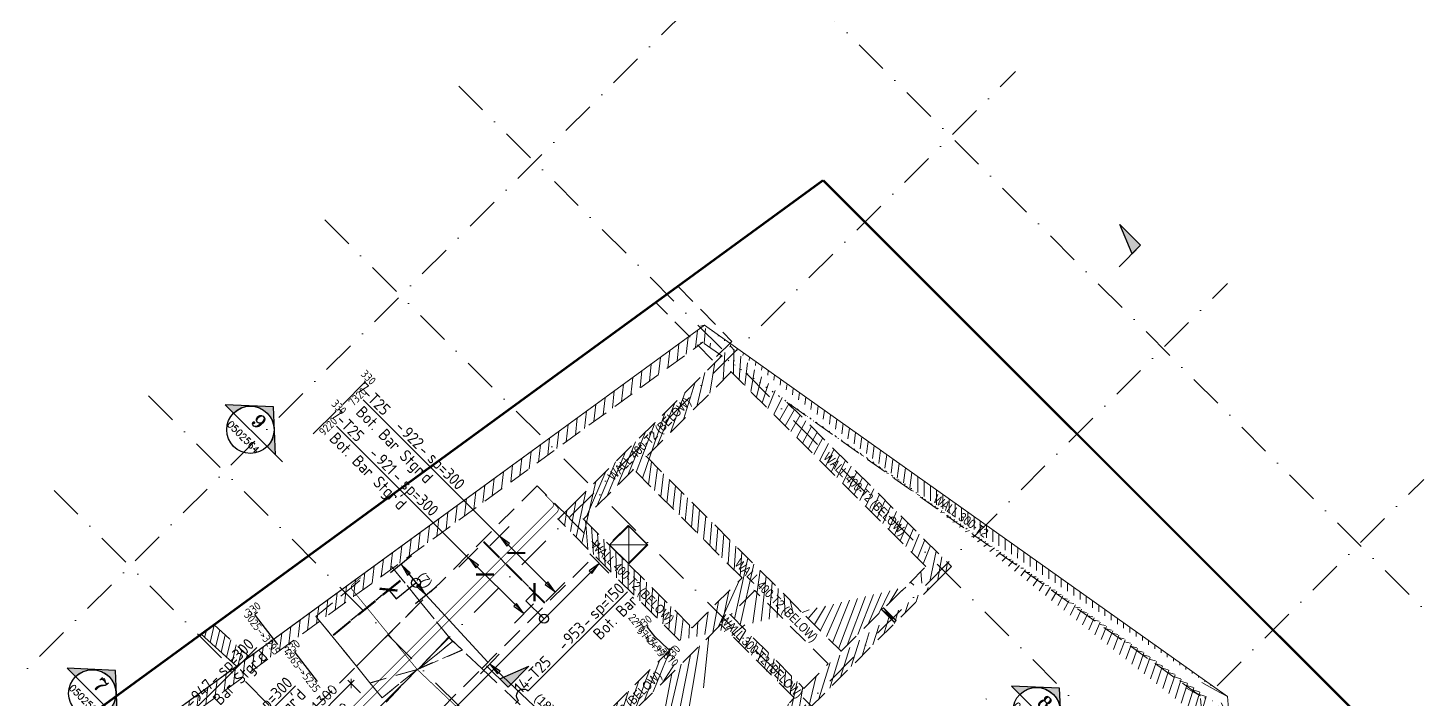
# Model space of a CAD drawing. Extents: x 660761725 to 1323371458, y 2734871439 to 5470067957.
# Drawn here: x 662215005 to 662245985, y 2735074902 to 2735089795 of the extents above; entities that cross this region are included whole.
import ezdxf
from ezdxf.enums import TextEntityAlignment as Align

# ---------------------------------------------------------------- set-up
doc = ezdxf.new("R2010")
doc.units = 0
for name, pattern in [('AXES', [1.95, 1.2, -0.25, 0.25, -0.25]), ('CENTER2', [28.575000000000003, 19.05, -3.175, 3.175, -3.175]), ('Hidden', [714.375, 476.25, -238.125]), ('sbp_axis_short', [10, 5, -2.5, 0, -2.5])]:
    doc.linetypes.add(name, pattern=pattern)
doc.layers.add('A-DETL', color=5, linetype='Continuous', lineweight=9, true_color=0x0000ff)
for name, color, linetype, lineweight in [('A-FLOR-PATT', 7, 'Continuous', 15), ('A-GENM', 7, 'Continuous', 9), ('A-ROOF', 7, 'Continuous', 15), ('A-WALL', 7, 'Continuous', 15), ('A-WALL-IDEN', 7, 'Continuous', 9), ('S-GRID', 7, 'Continuous', 9), ('S-MATCH LNE', 5, 'CENTER2', 40)]:
    doc.layers.add(name, color=color, linetype=linetype, lineweight=lineweight)
for name, color, linetype in [('S-AXIS', 20, 'AXES'), ('S-DIMI', 100, 'Continuous'), ('S-RBAR-T12', 151, 'Continuous'), ('S-RBAR-T25', 51, 'Continuous'), ('S-RDIMO', 8, 'Continuous'), ('S-RSYMB', 7, 'Continuous'), ('S-SCEL-INDT', 222, 'Continuous'), ('S-SIMPLETEXT', 7, 'Continuous'), ('S-TXT', 3, 'Continuous')]:
    doc.layers.add(name, color=color, linetype=linetype)
doc.styles.add('Arial Narrow_1', font='ARIALN.TTF', dxfattribs={"height": 199.9999999999998})
doc.styles.add('ARMACAD', font='isocp.shx')
doc.styles.add('ROMANS', font='romans.shx')
doc.styles.add('ROMANT', font='romant')
doc.dimstyles.new('S-DIMI-100', dxfattribs={"dimscale": 100, "dimtxt": 2, "dimasz": 1.5, "dimexe": 1, "dimexo": 1, "dimgap": 1, "dimtad": 1, "dimdec": 0, "dimzin": 12, "dimdsep": 46, "dimtxsty": 'ROMANS', "dimblk": 'ARCHTICK', "dimcen": 0.09, "dimdle": 1, "dimclrd": 8, "dimclre": 8, "dimclrt": 4, "dimadec": 0, "dimazin": 3, "dimtfac": 1, "dimtdec": 0, "dimtix": 1, "dimtmove": 1, "dimatfit": 3, "dimtolj": 1, "dimtzin": 0, "dimarcsym": 0})
pattern_1 = [(74.99999999999999, (0, 0), (-153.3407249233896, 41.08752341002518), [])]

# ---------------------------------------------------------------- blocks, each defined once
blk = doc.blocks.new('I am… All Range.')
at = {"layer": 'S-GRID', "color": 8, "linetype": 'sbp_axis_short', "lineweight": 13, "ltscale": 150}
for p, q in [((662699205.5044558, 2734567163.969937), (662676662.055647, 2734589707.418746)), ((662613679.1571203, 2734523360.248725), (662679782.7279356, 2734589463.81954)), ((662618010.1861551, 2734519029.21969), (662684113.7569702, 2734585132.790505)), ((662671765.3411871, 2734584810.704287), (662694307.7183684, 2734562268.327105)), ((662668795.4927062, 2734581840.855805), (662691337.8698875, 2734559298.478624)), ((662622712.44625, 2734514326.959595), (662688816.0170653, 2734580430.53041)), ((662664888.7277402, 2734577934.090839), (662687431.1831487, 2734555391.635431)), ((662627061.1529542, 2734509978.252891), (662693164.7237693, 2734576081.823706)), ((662662792.38458, 2734575837.747679), (662685335.3221155, 2734553295.930852))]:
    blk.add_line(p, q, dxfattribs=at)
blk = doc.blocks.new('*U1143')
at = {"layer": 'S-SCEL-INDT'}
h = blk.add_hatch(color=256, dxfattribs=at)
edge = h.paths.add_edge_path()
edge.add_line((7.000001906104444, 2.263283386128023e-05), (10.50000190576247, 3.394924715394154e-05))
edge.add_line((10.50000190576247, 3.394924715394154e-05), (-2.921335544670001e-05, 9.624999999075953))
edge.add_line((-2.921335544670001e-05, 9.624999999075953), (-10.49999809220753, -3.394923260202631e-05))
edge.add_line((-10.49999809220753, -3.394923260202631e-05), (-6.999998092549504, -2.263281203340739e-05))
edge.add_arc((1.90677747013979e-06, 1.091277068709939e-11), 6.999999999363562, 0.00018525217620890544, 180.0001852521762, ccw=False)
at = {"layer": 'S-SCEL-INDT', "color": 2, "linetype": 'Continuous'}
blk.add_line((-6.999999999228748, 4.272327350918204e-05), (6.999999999228748, -4.272327350918204e-05), dxfattribs=at)
at = {"layer": 'S-SCEL-INDT'}
blk.add_line((13.40845287412958, 4.901550710201263e-05), (7.000001906104444, 2.263283386128023e-05), dxfattribs=at)
blk.add_lwpolyline([(7.000001906104444, 2.263283386128023e-05), (10.50000190576247, 3.394924715394154e-05), (-2.921335544670001e-05, 9.624999999075953), (-10.49999809220753, -3.394923260202631e-05), (-6.999998092549504, -2.263281203340739e-05, -0.9999999999999999)], format="xyb", close=True, dxfattribs=at)
for centre, radius in [((0, 0), 6.999999999370188), ((0, -1.906788384076208e-06), 6.99999999936)]:
    blk.add_circle(centre, radius, dxfattribs=at)
at = {"layer": 'S-SCEL-INDT', "linetype": 'Continuous', "style": 'ROMANT', "flags": 8}
for rotation, p in [(359.9998251523294, (-9.533905540592968e-07, 3.499999999687137)), (0.0001748476705820678, (9.533905540592968e-07, 3.499943417606119))]:
    blk.add_attdef('01', text='', height=4, rotation=rotation, dxfattribs=at).set_placement(p, align=Align.MIDDLE_CENTER)
at = {"layer": 'S-SCEL-INDT', "color": 3, "linetype": 'Continuous', "style": 'ROMANS', "flags": 8}
for rotation, p in [(359.9998251523294, (0, -2.974065839854546)), (0.0001748476705820678, (0, -2.97412474701559))]:
    blk.add_attdef('-', text='', height=2, rotation=rotation, dxfattribs=at).set_placement(p, align=Align.MIDDLE_CENTER)
blk = doc.blocks.new('*U1141')
at = {"layer": 'S-SCEL-INDT'}
blk.add_line((-1.598034076772778e-05, -9.017526509425661), (-4.236298395894313e-05, 0), dxfattribs=at)
blk.add_lwpolyline([(-1.598034251388655e-05, -9.017526509426535), (-2.729673832266011e-05, -5.517526509764139), (8.74998401881464, -9.017498218424205), (-1.598034251388655e-05, -9.017526509426535)], dxfattribs=at)
blk.add_solid([(8.749984018815223, -9.017498218424496), (-1.598034076772778e-05, -9.017526509423043), (4.374978361036412, -7.267512364094754), (-2.729674239717861e-05, -5.517526509763265)], dxfattribs=at)
blk = doc.blocks.new('I am… Limitless.')
at = {"layer": 'S-SCEL-INDT'}
for p, xscale, yscale, zscale, rotation in [((662399198.5968269, 2734580797.873741), 75.00000000000097, 75.00000000000097, 75.00000000000097, 135.000370696447), ((662385171.0193509, 2734571946.78898), 75.00000000000088, 75.00000000000088, 75.00000000000088, 45.05050549450826)]:
    blk.add_blockref('*U1141', p, dxfattribs=dict(at, xscale=xscale, yscale=yscale, zscale=zscale, rotation=rotation))
at = {"layer": 'S-TXT', "color": 134}
ref = blk.add_blockref('*U1143', (662379935.8578038, 2734577182.791671), dxfattribs=dict(at, xscale=75.00000000000004, yscale=75.00000000000004, zscale=75.00000000000004, rotation=314.9998012006552))
ref.add_attrib('-', '0502564', dxfattribs={"layer": 'S-SCEL-INDT', "color": 3, "linetype": 'Continuous', "height": 150, "rotation": 314.9999734367988, "style": 'ROMANS'}).set_placement((662379778.1304733, 2734577025.065435), align=Align.MIDDLE_CENTER)
ref.add_attrib('01', '9', dxfattribs={"layer": 'S-SCEL-INDT', "linetype": 'Continuous', "height": 300.0000000000001, "rotation": 314.9999734367988, "style": 'ROMANT'}).set_placement((662380121.4710279, 2734577368.403505), align=Align.MIDDLE_CENTER)
ref = blk.add_blockref('*U1143', (662376430.3673108, 2734571333.420897), dxfattribs=dict(at, xscale=75.00000000000004, yscale=75.00000000000004, zscale=75.00000000000004, rotation=314.9491280640432))
ref.add_attrib('-', '0502564', dxfattribs={"layer": 'S-SCEL-INDT', "color": 3, "linetype": 'Continuous', "height": 150, "rotation": 314.949299896813, "style": 'ROMANS'}).set_placement((662376272.5005469, 2734571175.834219), align=Align.MIDDLE_CENTER)
ref.add_attrib('01', '7', dxfattribs={"layer": 'S-SCEL-INDT', "linetype": 'Continuous', "height": 300.0000000000001, "rotation": 314.949299896813, "style": 'ROMANT'}).set_placement((662376616.14462, 2734571518.8685), align=Align.MIDDLE_CENTER)
ref = blk.add_blockref('*U1143', (662397370.128556, 2734570939.46886), dxfattribs=dict(at, xscale=75.00000000000004, yscale=75.00000000000004, zscale=75.00000000000004, rotation=314.9998012006552))
ref.add_attrib('-', '0502564', dxfattribs={"layer": 'S-SCEL-INDT', "color": 3, "linetype": 'Continuous', "height": 150, "rotation": 314.9999734367988, "style": 'ROMANS'}).set_placement((662397212.4012254, 2734570781.742625), align=Align.MIDDLE_CENTER)
ref.add_attrib('01', '8', dxfattribs={"layer": 'S-SCEL-INDT', "linetype": 'Continuous', "height": 300.0000000000001, "rotation": 314.9999734367988, "style": 'ROMANT'}).set_placement((662397555.74178, 2734571125.080695), align=Align.MIDDLE_CENTER)
blk = doc.blocks.new('I am… Atomic.')
at = {"layer": 'A-FLOR-PATT', "transparency": 33554600}
h = blk.add_hatch(dxfattribs=at)
h.set_pattern_fill('ANSI31', color=8, scale=50, angle=30, style=0)
h.set_pattern_definition(pattern_1)
edge = h.paths.add_edge_path()
edge.add_line((662389967.6433319, 2734579123.010657), (662390007.8012236, 2734579503.468677))
edge.add_line((662342114.705975, 2734544592.546931), (662390007.8012234, 2734579503.468677))
edge.add_line((662363195.8073889, 2734559608.047176), (662389967.7690635, 2734579123.040917))
edge.add_line((662362417.6524743, 2734559040.823584), (662363719.8899552, 2734559990.06879))
edge.add_line((662346720.4841449, 2734547598.623516), (662362783.6519626, 2734559307.613063))
edge.add_line((662345821.5310795, 2734546943.346041), (662347578.010761, 2734548223.703842))
edge.add_line((662342292.6126368, 2734544370.997322), (662346307.4227723, 2734547297.529027))
edge.add_line((662325865.2845687, 2734528370.671522), (662342114.6925843, 2734544592.5523))
edge.add_line((662340490.7204528, 2734542572.157625), (662342149.9785906, 2734544228.604904))
edge.add_line((662339422.0417168, 2734541505.28928), (662341320.3495216, 2734543400.381265))
edge.add_line((662336597.6306283, 2734538685.662872), (662340136.8031961, 2734542218.839921))
edge.add_line((662332705.8949801, 2734534800.520002), (662336243.7133716, 2734538332.345168))
edge.add_line((662332253.0745114, 2734534348.466631), (662332782.9359009, 2734534877.430412))
edge.add_line((662326312.3910785, 2734528417.846987), (662332351.9776915, 2734534447.202265))
edge.add_line((662325865.2845687, 2734528370.671522), (662326312.3910785, 2734528417.846987))
h = blk.add_hatch(dxfattribs=at)
h.set_pattern_fill('ANSI31', color=8, scale=50, angle=30, style=0)
h.set_pattern_definition(pattern_1)
edge = h.paths.add_edge_path()
edge.add_line((662389967.6433319, 2734579123.010657), (662390007.8012236, 2734579503.468677))
edge.add_line((662390178.8400514, 2734578972.951882), (662393574.2351673, 2734576558.543434))
edge.add_line((662390389.9110394, 2734578822.862847), (662389967.7690635, 2734579123.040917))
edge.add_line((662401600.1085552, 2734571260.373601), (662390007.8012234, 2734579503.468677))
edge.add_line((662401045.2346829, 2734570742.112331), (662400996.5411683, 2734571280.666277))
edge.add_line((662400996.5411683, 2734571280.666277), (662391834.41239, 2734577795.702194))
edge.add_line((662401631.7932035, 2734570909.939), (662401600.1085552, 2734571260.373601))
edge.add_line((662398386.0115408, 2734568087.393885), (662401045.2346829, 2734570742.112331))
edge.add_line((662378065.801715, 2734545768.423274), (662383150.2610395, 2734551353.010825))
edge.add_line((662383150.2610395, 2734551353.010825), (662388234.7203641, 2734556937.598375))
edge.add_line((662388234.7203641, 2734556937.598375), (662393319.1796887, 2734562522.185926))
edge.add_line((662393319.1796887, 2734562522.185926), (662398403.6390133, 2734568106.773477))
edge.add_line((662377177.0145457, 2734544792.211362), (662378389.7704264, 2734546124.258873))
edge.add_line((662345219.5168241, 2734509691.243385), (662350637.7770958, 2734515642.46591))
edge.add_line((662350637.7770958, 2734515642.46591), (662356056.0373675, 2734521593.688435))
edge.add_line((662356056.0373675, 2734521593.688435), (662361474.2976393, 2734527544.91096))
edge.add_line((662361474.2976393, 2734527544.91096), (662366892.5579109, 2734533496.133485))
edge.add_line((662366892.5579109, 2734533496.133485), (662372310.8181826, 2734539447.35601))
edge.add_line((662372310.8181826, 2734539447.35601), (662377729.0784543, 2734545398.578536))
edge.add_line((662345267.5598451, 2734509156.384884), (662400082.3408674, 2734569362.972085))
edge.add_line((662401418.6805061, 2734570690.601139), (662400941.3227103, 2734570214.051982))
edge.add_line((662400082.3408674, 2734569362.972085), (662401631.7932035, 2734570909.939))
h = blk.add_hatch(dxfattribs=at)
h.set_pattern_fill('ANSI31', color=8, scale=50, angle=30, style=0)
h.set_pattern_definition(pattern_1)
h.paths.add_polyline_path([(662390598.7475477, 2734578465.579719), (662388715.9077953, 2734576585.929477), (662393033.5280749, 2734572268.306242), (662394916.3678274, 2734574147.956483)], flags=16)
h.paths.add_polyline_path([(662390839.3164489, 2734573896.731206), (662388432.7739979, 2734576303.275305), (662387325.0130155, 2734575197.390858), (662389731.5554665, 2734572790.846759)], flags=16)
h.paths.add_polyline_path([(662390368.5953544, 2734572861.041639), (662386723.2477131, 2734569221.869177), (662388351.2029004, 2734567593.912876), (662391996.5505418, 2734571233.085337)], flags=16)
edge = h.paths.add_edge_path()
edge.add_line((662387041.8903742, 2734575480.513693), (662390592.252198, 2734579033.96361))
edge.add_line((662390595.7468959, 2734579030.091289), (662391834.41239, 2734577795.702194))
edge.add_line((662387041.8903742, 2734575480.513693), (662386758.7565768, 2734575197.859521))
edge.add_line((662389448.4216691, 2734572508.192587), (662386758.7565768, 2734575197.859521))
edge.add_line((662388351.1917443, 2734567028.135869), (662386156.9912745, 2734569222.337841))
edge.add_line((662386156.9912745, 2734569222.337841), (662386440.1250719, 2734569504.992013))
edge.add_line((662386440.1250719, 2734569504.992013), (662389448.4216691, 2734572508.192587))
edge.add_line((662395199.4904686, 2734573864.833648), (662388634.3255417, 2734567310.790041))
edge.add_line((662388351.1917443, 2734567028.135869), (662388634.3255417, 2734567310.790041))
edge.add_line((662390580.9457026, 2734573073.032268), (662392208.9008899, 2734571445.075966))
edge.add_line((662392208.9008899, 2734571445.075966), (662392750.3942775, 2734571985.65207))
edge.add_line((662395199.4904686, 2734573864.833648), (662395482.624266, 2734574147.48782))
edge.add_line((662391834.41239, 2734577795.702194), (662395482.624266, 2734574147.48782))
edge.add_line((662392750.3942775, 2734571985.65207), (662391122.4390903, 2734573613.608371))
h = blk.add_hatch(dxfattribs=at)
h.set_pattern_fill('ANSI31', color=8, scale=50, angle=30, style=0)
h.set_pattern_definition(pattern_1)
h.paths.add_polyline_path([(662379129.8428366, 2734572854.771638), (662378841.1105785, 2734572643.884321), (662379625.867961, 2734571935.721013), (662379914.8579589, 2734572146.375746)])
h.paths.add_polyline_path([(662407967.0689715, 2734567385.984937), (662407536.2223183, 2734567816.83159), (662398987.1276885, 2734559064.274018), (662393889.4056096, 2734562560.874372), (662393685.5193458, 2734562336.933021), (662399210.0475222, 2734558547.58027)])
at = {"layer": 'A-DETL', "color": 8, "linetype": 'Hidden', "lineweight": 9}
for p, q in [((662363195.8073889, 2734559608.047176), (662389967.7690635, 2734579123.040917)), ((662389967.6433319, 2734579123.010657), (662389919.3195813, 2734579111.380624)), ((662390389.9110394, 2734578822.862847), (662389967.7690635, 2734579123.040917)), ((662387041.8903742, 2734575480.513693), (662390389.9110394, 2734578822.862847)), ((662390345.7961742, 2734578808.120199), (662390389.9110394, 2734578822.862847)), ((662390592.252198, 2734579033.96361), (662390561.8434571, 2734579023.801381)), ((662390592.252198, 2734579033.96361), (662390577.8165231, 2734579039.74738)), ((662390672.3216735, 2734578945.242155), (662390592.252198, 2734579033.96361)), ((662390598.7475477, 2734578465.579719), (662388715.9077953, 2734576585.929477)), ((662390598.7475477, 2734578465.579719), (662390577.8052076, 2734578473.970437)), ((662394916.3678274, 2734574147.956483), (662390598.7475477, 2734578465.579719)), ((662400996.5411683, 2734571280.666277), (662391834.41239, 2734577795.702194)), ((662391834.41239, 2734577795.702194), (662391950.5722613, 2734577666.990563)), ((662391834.41239, 2734577795.702194), (662395482.624266, 2734574147.48782)), ((662388432.7739979, 2734576303.275305), (662387325.0130155, 2734575197.390858)), ((662388432.7739979, 2734576303.275305), (662388411.8308041, 2734576311.666365)), ((662390839.3164489, 2734573896.731206), (662388432.7739979, 2734576303.275305)), ((662388694.9647131, 2734576594.320492), (662388715.9077953, 2734576585.929477)), ((662388715.9077953, 2734576585.929477), (662393033.5280749, 2734572268.306242)), ((662387041.8903742, 2734575480.513693), (662386758.7565768, 2734575197.859521)), ((662386758.7565768, 2734575197.859521), (662386737.8128828, 2734575206.250782)), ((662389448.4216691, 2734572508.192587), (662386758.7565768, 2734575197.859521)), ((662387325.0130155, 2734575197.390858), (662387304.0693852, 2734575205.782093)), ((662387325.0130155, 2734575197.390858), (662389731.5554665, 2734572790.846759)), ((662388311.1330523, 2734575061.079509), (662387886.9457616, 2734574636.892551)), ((662388322.3579613, 2734575049.835546), (662388311.1330523, 2734575061.079509)), ((662388327.2305962, 2734575054.629898), (662388311.1330523, 2734575061.079509)), ((662387886.9457616, 2734574636.892551), (662388310.4308417, 2734574212.68864)), ((662387886.9457616, 2734574636.892551), (662387902.5299001, 2734574630.64864)), ((662388310.4308417, 2734574212.68864), (662388315.4251586, 2734574217.682953)), ((662388327.0968033, 2734574206.011288), (662388310.4308417, 2734574212.68864)), ((662393033.5280749, 2734572268.306242), (662394916.3678274, 2734574147.956483)), ((662394916.3678274, 2734574147.956483), (662394895.4247582, 2734574156.347494)), ((662395199.4904686, 2734573864.833648), (662395482.624266, 2734574147.48782)), ((662395482.624266, 2734574147.48782), (662395461.6812607, 2734574155.878805)), ((662395199.4904686, 2734573864.833648), (662388634.3255417, 2734567310.790041)), ((662389731.5554665, 2734572790.846759), (662390839.3164489, 2734573896.731206)), ((662390839.3164489, 2734573896.731206), (662390818.3728489, 2734573905.122429)), ((662391122.4390903, 2734573613.608371), (662390580.9457026, 2734573073.032268)), ((662391101.4954424, 2734573621.999613), (662391122.4390903, 2734573613.608371)), ((662392750.3942775, 2734571985.65207), (662391122.4390903, 2734573613.608371)), ((662393931.5250624, 2734573192.526183), (662394213.8484492, 2734572909.723576)), ((662394256.0502219, 2734572952.30488), (662393931.7856586, 2734573192.335293)), ((662394256.310818, 2734572952.11399), (662393973.9874312, 2734573234.916597)), ((662394093.8177537, 2734573072.455902), (662393974.1420084, 2734573234.691609)), ((662390560.0018413, 2734573081.423595), (662390580.9457026, 2734573073.032268)), ((662390580.9457026, 2734573073.032268), (662392208.9008899, 2734571445.075966)), ((662394213.6938721, 2734572909.948564), (662394094.0181268, 2734573072.184271)), ((662390368.5953544, 2734572861.041639), (662386723.2477131, 2734569221.869177)), ((662389731.5554665, 2734572790.846759), (662389710.6114299, 2734572799.238157)), ((662390368.5953544, 2734572861.041639), (662390347.6514096, 2734572869.433)), ((662391996.5505418, 2734571233.085337), (662390368.5953544, 2734572861.041639)), ((662386440.1250719, 2734569504.992013), (662389448.4216691, 2734572508.192587)), ((662389427.477521, 2734572516.58403), (662389448.4216691, 2734572508.192587)), ((662393033.5280749, 2734572268.306242), (662393012.5842638, 2734572276.697549)), ((662392208.9008899, 2734571445.075966), (662392750.3942775, 2734571985.65207)), ((662392729.4503548, 2734571994.043422), (662392750.3942775, 2734571985.65207)), ((662392208.9008899, 2734571445.075966), (662392187.9567537, 2734571453.467403)), ((662400692.5033965, 2734571450.748451), (662400996.5411683, 2734571280.666277)), ((662400996.5411683, 2734571280.666277), (662400692.5033965, 2734571450.748451)), ((662401339.1151016, 2734571406.376296), (662401035.0784053, 2734571576.457868)), ((662401035.0784053, 2734571576.457868), (662401339.1151016, 2734571406.376296)), ((662401339.1151016, 2734571406.376296), (662401599.707209, 2734571260.598119)), ((662388351.2029004, 2734567593.912876), (662391996.5505418, 2734571233.085337)), ((662391975.606322, 2734571241.476808), (662391996.5505418, 2734571233.085337)), ((662396241.994628, 2734571211.424737), (662396262.9383746, 2734571203.033456)), ((662401045.2346829, 2734570742.112331), (662400996.5411683, 2734571280.666277))]:
    blk.add_line(p, q, dxfattribs=at)
at = {"layer": 'A-DETL', "linetype": 'Hidden', "lineweight": 9}
for p, q in [((662393931.5468823, 2734573192.512042), (662393973.9656113, 2734573234.930738)), ((662394213.8702691, 2734572909.709435), (662394256.2889981, 2734572952.12813)), ((662394213.8702691, 2734572909.709435), (662394256.2889981, 2734572952.12813)), ((662394235.0796336, 2734572930.918783), (662394234.7673159, 2734572931.043915)), ((662394235.0796336, 2734572930.918783), (662394236.426416, 2734572930.379183))]:
    blk.add_line(p, q, dxfattribs=at)
at = {"layer": 'A-DETL', "color": 8, "linetype": 'Hidden', "lineweight": 9}
for points in [[(662389415.5158564, 2734580367.330157), (662390614.7641478, 2734579143.749458), (662390184.5302789, 2734578725.533085), (662388925.8892986, 2734580009.711539)], [(662379129.8428367, 2734572854.771638), (662379916.0189761, 2734572145.328047)]]:
    blk.add_lwpolyline(points, dxfattribs=at)
for centre, major_axis, ratio, start_param, end_param in [((662393952.7562468, 2734573213.72139), (21.2311843608287, 21.19520725620868), 0.04445437008950043, 2.1710922095511, 3.160656993876222), ((662393952.7562468, 2734573213.72139), (21.23118436085985, 21.19520725624324), 0.04445437008900811, 3.160656993867411, 6.283185307178527), ((662393952.7562468, 2734573213.72139), (21.2311843609215, 21.19520725623237), 0.04445437009009007, 0.05667776648366818, 0.9705004440239036), ((662394235.0796336, 2734572930.918783), (21.23118436080762, 21.19520725626047), 0.0444543700912432, 2.907606343632819, 3.160656993829649), ((662394235.0796336, 2734572930.918783), (21.23118436087368, 21.19520725623725), 0.04445437009120011, 3.160656993876969, 6.283185307148917), ((662394235.0796336, 2734572930.918783), (21.23118436092627, 21.19520725623817), 0.04445437008888063, 0.06469004619195395, 0.2339863099535608)]:
    blk.add_ellipse(centre, major_axis=major_axis, ratio=ratio, start_param=start_param, end_param=end_param, dxfattribs=at)
at = {"layer": 'A-GENM', "color": 8}
for points in [[(662388327.2305962, 2734575054.629898), (662388327.2138625, 2734574205.964387)], [(662388751.914558, 2734574629.945645), (662387902.5299001, 2734574630.64864)]]:
    blk.add_lwpolyline(points, dxfattribs=at)
at = {"layer": 'A-ROOF', "color": 8, "lineweight": 13}
for p, q in [((662389966.2091329, 2734579493.458746), (662390007.6754917, 2734579503.438417)), ((662401600.1085552, 2734571260.373601), (662390007.8012234, 2734579503.468677)), ((662389680.6962347, 2734579264.969228), (662342118.9841868, 2734544586.677794)), ((662387902.5299001, 2734574630.64864), (662388327.2305962, 2734575054.629898)), ((662388734.6181326, 2734574636.875597), (662388322.392976, 2734575049.800472)), ((662388327.2305962, 2734575054.629898), (662388751.914558, 2734574629.945645)), ((662388327.2138621, 2734574205.964387), (662387902.5299001, 2734574630.64864)), ((662388315.4602314, 2734574217.718026), (662388734.6181326, 2734574636.875597)), ((662388751.914558, 2734574629.945645), (662388327.2138621, 2734574205.964387)), ((662388751.914558, 2734574629.945645), (662388734.6181326, 2734574636.875597)), ((662401631.7932035, 2734570909.939), (662401600.1085552, 2734571260.373601))]:
    blk.add_line(p, q, dxfattribs=at)
blk.add_lwpolyline([(662378841.1105785, 2734572643.884321), (662379627.0622216, 2734571934.643315)], dxfattribs=at)
at = {"layer": 'A-WALL', "color": 8, "lineweight": 13}
for p, q in [((662342114.705975, 2734544592.546931), (662390007.8012234, 2734579503.468677)), ((662390007.6754918, 2734579503.438417), (662389917.7598916, 2734579481.798512))]:
    blk.add_line(p, q, dxfattribs=at)
at = {"layer": 'S-MATCH LNE', "ltscale": 50, "const_width": 50}
for points in [[(662361713.0110677, 2734560133.682059), (662392634.5624754, 2734582718.491432)], [(662392634.5624754, 2734582718.491432), (662410357.5035155, 2734564995.550393)]]:
    blk.add_lwpolyline(points, dxfattribs=at)
at = {"layer": 'A-WALL-IDEN', "color": 8, "char_height": 199.9999999999998, "attachment_point": 1, "style": 'Arial Narrow_1'}
for s, insert, width, rotation in [('WALL 400-T2 (BELOW)', (662387842.4212717, 2734576179.910843), 3070.463124999997, 45.00000000000009), ('WALL 400-T2 (BELOW)', (662392766.9242504, 2734576699.614223), 3070.463124999997, 314.99999999999983), ('WALL 300-T2', (662395172.6044979, 2734575759.863801), 1771.729374999998, 324.5840065665538), ('WALL 400-T2 (BELOW)', (662387615.9619447, 2734574744.153378), 3070.463124999997, 314.99999999999983), ('WALL 400-T2 (BELOW)', (662390801.6558517, 2734574337.389121), 3070.463124999997, 315.0000000000053), ('WALL 300-T2 (BELOW)', (662390469.7319992, 2734573092.464851), 3070.463124999997, 314.9999999999999), ('WALL 400-T2 (BELOW)', (662387194.9907339, 2734570112.629512), 3070.463124999997, 45.00000000000009)]:
    blk.add_mtext(s, dxfattribs=dict(at, insert=insert, width=width, rotation=rotation))
blk = doc.blocks.new('I am… Domination.')
at = {"layer": 'S-RDIMO', "color": 9, "linetype": 'Hidden', "lineweight": 9}
for p, q in [((662386290.91111, 2734575933.806295), (662380899.2111101, 2734570550.276295)), ((662386296.3147513, 2734575939.201748), (662386290.91111, 2734575933.806295)), ((662387016.4207793, 2734575218.002893), (662386296.3147513, 2734575939.201748)), ((662387004.7336712, 2734575218.900443), (662387704.0519806, 2734574518.520854)), ((662387704.0519806, 2734574518.520854), (662387709.4556217, 2734574523.916306)), ((662383709.3826209, 2734573356.189575), (662383065.6007998, 2734574147.570155)), ((662383065.6007998, 2734574147.570155), (662383709.3826209, 2734573356.189575)), ((662385067.2120047, 2734571885.67646), (662387563.0611129, 2734574377.743628)), ((662382177.8801445, 2734573686.286774), (662382362.7188615, 2734573836.651603)), ((662381386.4215485, 2734573042.441487), (662382177.8801445, 2734573686.286774)), ((662383709.3826209, 2734573356.189575), (662383012.4031256, 2734572660.266207)), ((662383709.3826209, 2734573356.189575), (662384417.9245244, 2734572485.201479)), ((662384366.5352442, 2734572548.372692), (662383709.3826209, 2734573356.189575)), ((662381386.4215485, 2734573042.441487), (662382286.7426432, 2734571935.705313)), ((662382286.7426432, 2734571935.705313), (662381448.3343718, 2734572966.334017)), ((662383012.4031256, 2734572660.266207), (662382286.7426432, 2734571935.705313)), ((662383673.2956722, 2734571884.278648), (662384331.5517694, 2734572581.45987)), ((662384332.1612227, 2734572580.883453), (662383673.3304317, 2734571884.293669)), ((662384331.5517694, 2734572581.45987), (662384332.1612227, 2734572580.883453)), ((662384631.07595, 2734572298.171546), (662384331.5517694, 2734572581.45987)), ((662384366.5352442, 2734572548.372692), (662384332.1612227, 2734572580.883453)), ((662384631.07595, 2734572298.171546), (662383658.8698663, 2734571878.044715)), ((662383661.3661101, 2734571871.643647), (662384636.5042208, 2734572293.037517)), ((662384417.9245244, 2734572485.201479), (662383688.5099202, 2734571890.853298)), ((662383688.6061978, 2734571890.894903), (662384418.4198866, 2734572484.592546)), ((662384631.07595, 2734572298.171546), (662384366.5352442, 2734572548.372692)), ((662384417.9245244, 2734572485.201479), (662384366.5352442, 2734572548.372692)), ((662384418.4198866, 2734572484.592546), (662384417.9245244, 2734572485.201479)), ((662385067.2120047, 2734571885.67646), (662384631.07595, 2734572298.171546)), ((662384636.5042208, 2734572293.037517), (662384631.07595, 2734572298.171546)), ((662384636.5042208, 2734572293.037517), (662384631.07595, 2734572298.171546)), ((662382585.6544483, 2734571568.262508), (662382286.7426432, 2734571935.705313)), ((662382286.7426432, 2734571935.705313), (662382585.6544483, 2734571568.262508)), ((662383631.4454654, 2734571866.199317), (662382585.6544483, 2734571568.262508)), ((662383619.7985688, 2734571856.724659), (662382589.7204384, 2734571563.264316)), ((662382856.2715485, 2734571235.601488), (662383631.4454654, 2734571866.199317)), ((662383631.4454654, 2734571866.199317), (662382856.7785537, 2734571234.978242)), ((662383631.4494535, 2734571866.195323), (662382944.8064946, 2734571140.199397)), ((662383375.3081318, 2734571594.907414), (662383631.4494535, 2734571866.195323)), ((662383623.4856236, 2734571857.775069), (662383619.7985688, 2734571856.724659)), ((662383661.047503, 2734571868.476123), (662383623.4856236, 2734571857.775069)), ((662383658.8698663, 2734571878.044715), (662383631.4494535, 2734571866.195323)), ((662383651.3471868, 2734570471.957091), (662385067.2120047, 2734571885.67646)), ((662383651.3471868, 2734570471.957091), (662385067.2120047, 2734571885.67646)), ((662383688.5099202, 2734571890.853298), (662383661.047503, 2734571868.476123)), ((662383661.047503, 2734571868.476123), (662383668.9924526, 2734571874.939277)), ((662383673.3304317, 2734571884.293669), (662383661.3661101, 2734571871.643647)), ((662383661.3661101, 2734571871.643647), (662383673.2956722, 2734571884.278648)), ((662383668.9924526, 2734571874.939277), (662383688.6061978, 2734571890.894903)), ((662386958.4601305, 2734570096.944371), (662385067.2120047, 2734571885.67646)), ((662382585.6544483, 2734571568.262508), (662382856.2715485, 2734571235.601488)), ((662382585.6544483, 2734571568.262508), (662382856.2715485, 2734571235.601488)), ((662382589.7204384, 2734571563.264316), (662382585.6544483, 2734571568.262508)), ((662382585.6544483, 2734571568.262508), (662382589.7204384, 2734571563.264316)), ((662382945.4303465, 2734571139.609361), (662383375.3081318, 2734571594.907414)), ((662382856.7785537, 2734571234.978242), (662382856.2715485, 2734571235.601488))]:
    blk.add_line(p, q, dxfattribs=at)
blk = doc.blocks.new('_ARCHTICK')
at = {"color": 0, "linetype": 'ByBlock', "const_width": 0.15}
blk.add_lwpolyline([(-0.5, -0.5), (0.5, 0.5)], dxfattribs=at)
blk = doc.blocks.new('*D707')
at = {"layer": 'S-DIMI', "color": 8, "lineweight": -2, "transparency": 16777216}
for p, q in [((662221181.4869943, 2735074257.658271), (662222242.1058788, 2735075318.3476)), ((662222378.3618932, 2735075040.683975), (662222100.6845226, 2735075318.342904)), ((662221459.1596686, 2735074121.420699), (662221181.4822979, 2735074399.079628))]:
    blk.add_line(p, q, dxfattribs=at)
at = {"layer": 'S-DIMI', "color": 8, "lineweight": -2, "transparency": 16777216, "xscale": 150, "yscale": 150, "zscale": 150}
for p, rotation in [((662222171.3975489, 2735075247.634574), 45.00190267468847), ((662221252.1953242, 2735074328.371298), 225.0019026746884)]:
    blk.add_blockref('_ARCHTICK', p, dxfattribs=dict(at, rotation=rotation))
at = {"layer": 'S-DIMI', "color": 4, "transparency": 16777216, "char_height": 200, "attachment_point": 5, "rotation": 45.00190267468847, "style": 'ROMANS'}
for s, insert in [('\\A1;1300', (662221570.3703841, 2735074929.419596)), ('\\A1;Lap', (662221876.7934979, 2735074623.016832))]:
    blk.add_mtext(s, dxfattribs=dict(at, insert=insert))
blk = doc.blocks.new('CADF_02')
at = {"color": 0}
blk.add_lwpolyline([(0, 0), (2.5, -0.4166666679084301), (2.5, 0.4166666679084301)], close=True, dxfattribs=at)
blk = doc.blocks.new('cadf_03')
at = {"color": 8}
blk.add_lwpolyline([(-3.725290298461914e-09, 2.99999999627471), (3.725290298461914e-09, -3.000000007450581)], dxfattribs=at)
blk.add_blockref('CADF_02', (0.2513523101806641, 0), dxfattribs=at)
blk = doc.blocks.new('cadf_04')
at = {"color": 8, "const_width": 0.5000000000000002}
blk.add_lwpolyline([(1.414213560521603, 1.414213564246893), (-1.414213556796312, -1.414213556796312)], dxfattribs=at)
blk = doc.blocks.new('cadf_10')
at = {"color": 1}
for p, q in [((-4.158496580606208, 1.201089783226742), (-5.644468778018359, 1.201089783226742)), ((4.158496580606207, 1.201089783226742), (5.644468778018359, 1.201089783226742))]:
    blk.add_line(p, q, dxfattribs=at)
at = {"style": 'ARMACAD'}
for tag, p in [('$COM1', (-10.93526643674234, 2.542619974829577)), ('$COM2', (-9.757982686735758, -5.302973364669228))]:
    blk.add_attdef(tag, text='', height=3.5, dxfattribs=at).set_placement(p, align=Align.BOTTOM_RIGHT)
at = {"color": 1, "style": 'ARMACAD'}
blk.add_attdef('$NUM', text='', height=3.5, dxfattribs=at).set_placement((0, 0), align=Align.CENTER)
blk = doc.blocks.new('*U941', base_point=(662221784.1557677, 2735081102.163879))
at = {"layer": 'S-RSYMB'}
blk.add_lwpolyline([(662221607.7603005, 2735080907.1156), (662221981.2371154, 2735081280.61722, 0.4142135623730951), (662221981.2368711, 2735081287.972397), (662221971.9964955, 2735081297.212159)], format="xyb", dxfattribs=at)
at = {"layer": 'S-RSYMB', "style": 'ARMACAD'}
for tag, rotation, p in [('D1', 315.001902655603, (662222037.6026179, 2735081353.582263)), ('D0', 45.00190269199436, (662221855.488693, 2735081032.880476))]:
    blk.add_attdef(tag, text='', height=134.9999998881125, rotation=rotation, dxfattribs=at).set_placement(p, align=Align.MIDDLE_CENTER)
blk = doc.blocks.new('*U942', base_point=(662222369.6368712, 2735081687.642844))
at = {"layer": 'S-RSYMB'}
blk.add_lwpolyline([(662222194.8510091, 2735081490.620206), (662222567.9287548, 2735081863.722731, 0.4142135623730951), (662222567.9284465, 2735081873.004936), (662222556.2671269, 2735081884.665482)], format="xyb", dxfattribs=at)
at = {"layer": 'S-RSYMB', "style": 'ARMACAD'}
for tag, rotation, p in [('D1', 315.001902655603, (662222623.0837212, 2735081939.825194)), ('D0', 45.00190268962145, (662222442.379867, 2735081616.185534))]:
    blk.add_attdef(tag, text='', height=134.9999997363788, rotation=rotation, dxfattribs=at).set_placement(p, align=Align.MIDDLE_CENTER)
blk = doc.blocks.new('*U977')
at = {"layer": 'S-RBAR-T12'}
for p, q in [((531273.8280999812, -146808.6436227842), (531273.8280999812, -146317.7172823972)), ((531287.8280999812, -146808.6436227842), (531287.8280999812, -146317.7172823972)), ((531273.8231597098, -147520.9570688887), (531273.8231597098, -147030.0307285018)), ((531287.8231597098, -147520.9570688887), (531287.8231597098, -147030.0307285018)), ((531273.8179631385, -148233.2705906912), (531273.8179631385, -147742.3442503042)), ((531287.8179631385, -148233.2705906912), (531287.8179631385, -147742.3442503042))]:
    blk.add_line(p, q, dxfattribs=at)
at = {"layer": 'S-RDIMO'}
for points in [[(531273.8280999812, -146647.1694415276), (531541.567813102, -146647.1694415276), (531541.567813102, -146079.165629837)], [(531280.8280999812, -146827.3762484272), (531280.8178479823, -147016.6528988311)], [(531280.8231597098, -147537.3368043111), (531280.8231597098, -147728.7107175896)]]:
    blk.add_lwpolyline(points, dxfattribs=at)
blk.add_circle((531541.567813102, -146079.165629837), 100, dxfattribs=at)
at = {"layer": 'S-RDIMO', "xscale": -100, "yscale": 100, "zscale": 100, "rotation": 90}
blk.add_blockref('cadf_04', (531273.8280999812, -146647.1694415276), dxfattribs=at)
blk = doc.blocks.new('*U1004', base_point=(662221759.5074108, 2735077832.518054))
at = {"layer": 'S-RSYMB'}
blk.add_lwpolyline([(662221814.0085993, 2735078188.527324), (662221768.4461224, 2735078153.540173, 0.4142135623730951), (662221764.2370956, 2735078121.481064), (662222259.5074108, 2735077476.508785)], format="xyb", dxfattribs=at)
at = {"layer": 'S-RSYMB', "style": 'ARMACAD'}
for tag, rotation, p in [('D0', 37.5204406422901, (662221721.187252, 2735078262.244401)), ('D1', 307.5204406830742, (662221920.6616006, 2735077728.954816))]:
    blk.add_attdef(tag, text='', height=180, rotation=rotation, dxfattribs=at).set_placement(p, align=Align.MIDDLE_CENTER)
blk = doc.blocks.new('*U1005', base_point=(662221555.4242442, 2735075920.99351))
at = {"layer": 'S-RSYMB'}
blk.add_lwpolyline([(662221589.4467738, 2735076265.563732), (662221561.0042615, 2735076243.722899, 0.4142135623730951), (662221558.3767639, 2735076223.709905), (662222055.4242442, 2735075576.423288)], format="xyb", dxfattribs=at)
at = {"layer": 'S-RSYMB', "style": 'ARMACAD'}
for tag, rotation, p in [('D0', 37.5204406422901, (662221505.1854088, 2735076345.853968)), ('D1', 307.5204406835982, (662221715.6898514, 2735075830.026488))]:
    blk.add_attdef(tag, text='', height=180, rotation=rotation, dxfattribs=at).set_placement(p, align=Align.MIDDLE_CENTER)
blk = doc.blocks.new('*U1010', base_point=(662228422.5998235, 2735077513.841649))
at = {"layer": 'S-RSYMB'}
blk.add_lwpolyline([(662228208.3891071, 2735077774.239935), (662228189.1448034, 2735077758.584848, 0.4142135623730951), (662228187.7162793, 2735077744.694736), (662228353.3636307, 2735077541.069681, 0.03259525848428406), (662228354.2383864, 2735077540.127076), (662228654.4975878, 2735077256.143562, 0.4142135623730951), (662228668.4555498, 2735077256.5324), (662228685.5019989, 2735077274.555816)], format="xyb", dxfattribs=at)
at = {"layer": 'S-RSYMB', "style": 'ARMACAD'}
for tag, rotation, p in [('D0', 39.12807823006337, (662228126.1955107, 2735077855.622175)), ('D1', 309.1280782063749, (662228181.3301716, 2735077570.310764)), ('D2', 316.5957188517179, (662228425.3466802, 2735077314.585136)), ('D3', 46.59571885152497, (662228760.5289574, 2735077186.522801))]:
    blk.add_attdef(tag, text='', height=180, rotation=rotation, dxfattribs=at).set_placement(p, align=Align.MIDDLE_CENTER)

msp = doc.modelspace()

# ---------------------------------------------------------------- linework, layer by layer
at = {"layer": 'S-RBAR-T25', "const_width": 16}
for points in [[(662220186.4144263, 2735072707.16487), (662226631.3709123, 2735079152.549421, 0.4142135623730951), (662226631.3666971, 2735079279.475089), (662226471.9088233, 2735079438.922372)], [(662221635.9375839, 2735073944.645224), (662226737.4343295, 2735079046.480804, 0.4142135623730951), (662226737.4301143, 2735079173.406471), (662226577.9722404, 2735079332.853755)], [(662222384.3699801, 2735077597.23978), (662222209.441231, 2735077454.936644, 0.4142135623730951), (662222196.4560926, 2735077328.676946), (662223629.837267, 2735075566.666764, 0.03259526706366659), (662223637.7887086, 2735075558.098574), (662226322.0605465, 2735073019.328787, 0.4142135623730951), (662226448.9369919, 2735073022.863276), (662226603.8874719, 2735073186.694283)]]:
    msp.add_lwpolyline(points, format="xyb", dxfattribs=at)
at = {"layer": 'S-RDIMO'}
for p, q in [((662226698.31946, 2735077279.716605), (662225460.4870287, 2735078517.466885)), ((662227675.5780106, 2735077910.360334), (662194246.0938246, 2735044478.655753)), ((662223277.6703514, 2735077889.686987), (662223828.8981334, 2735077212.080153)), ((662226006.7907207, 2735076800.278239), (662224768.9582744, 2735078038.028534)), ((662223828.8981334, 2735077212.080153), (662225205.6080182, 2735075717.740895)), ((662225245.7334516, 2735075679.79048), (662227051.1753919, 2735073972.213409))]:
    msp.add_line(p, q, dxfattribs=at)
for points in [[(662225460.4870287, 2735078517.466885), (662222435.9328486, 2735081541.804147)], [(662224768.9582744, 2735078038.028534), (662221850.4517447, 2735080956.325182)]]:
    msp.add_lwpolyline(points, dxfattribs=at)
for points in [[(662225818.4176176, 2735074803.612997), (662225884.2795957, 2735074869.474396, -1), (662226096.4125632, 2735075081.605497), (662228298.8572437, 2735077284.030802)], [(662217564.2936146, 2735073531.132791), (662217631.3078989, 2735073598.147075, -1), (662217843.4399332, 2735073810.279109), (662220082.3028516, 2735076049.142028)], [(662218199.0059243, 2735072458.282888), (662218372.9919049, 2735072632.280416, -1), (662218585.1168997, 2735072844.419489), (662220936.0227787, 2735075195.481398)]]:
    msp.add_lwpolyline(points, format="xyb", dxfattribs=at)

# ---------------------------------------------------------------- block references
at = {"layer": 'S-AXIS'}
for name, p in [('I am… All Range.', (-447209.0655677319, 503695.4297404289)), ('I am… Atomic.', (-159998.4460368156, 503695.4297404289)), ('I am… Limitless.', (-159998.4460368156, 503695.4297404289)), ('I am… Domination.', (-159998.4460366964, 503695.4297404289))]:
    msp.add_blockref(name, p, dxfattribs=at)
at = {"layer": 'S-DIMI'}
for p, rotation in [((662705563.5956354, 2735349309.693139), 225.007510140457), ((662001474.3451596, 2735581992.759171), 309.1305550922453)]:
    msp.add_blockref('*U977', p, dxfattribs=dict(at, rotation=rotation))
at = {"layer": 'S-RDIMO', "yscale": 100, "zscale": 100}
for name, p, xscale, rotation in [('cadf_03', (662225460.4870287, 2735078517.466885), 100.0000000295082, 315.0019013456975), ('cadf_03', (662224768.9582744, 2735078038.028534), 100.0000000295082, 315.0019013456975), ('cadf_04', (662225834.4828373, 2735078143.495898), 100.0000000295082, 135.0019013456975), ('cadf_03', (662223277.6703514, 2735077889.686987), 100, 309.1280806236313), ('cadf_04', (662225142.9540982, 2735077664.057532), 100.0000000295082, 135.0019013456975), ('cadf_03', (662227675.5780108, 2735077910.360334), 100, 225.0019027368884), ('cadf_03', (662223828.8981334, 2735077212.080153), 100, 129.1280806236313), ('cadf_03', (662226698.31946, 2735077279.716605), 100.0000000295082, 135.0019013456975), ('cadf_03', (662226006.7907207, 2735076800.278239), 100.0000000295082, 135.0019013456975), ('cadf_03', (662225245.7334516, 2735075679.79048), 100, 316.5957198379419)]:
    msp.add_blockref(name, p, dxfattribs=dict(at, xscale=xscale, rotation=rotation))
at = {"layer": 'S-RSYMB', "xscale": 1.333000004291534, "yscale": 1.33299994468689, "zscale": 1.333}
for name, p, values in [('*U942', (662222218.5192744, 2735081704.653329), {'D0': '7320', 'D1': '330'}), ('*U941', (662221566.3212566, 2735081045.395375), {'D0': '9220', 'D1': '330'})]:
    msp.add_blockref(name, p, dxfattribs=at).add_auto_attribs(values)
at = {"layer": 'S-RSYMB'}
for name, p, values in [('*U1004', (662220038.052773, 2735076470.192336, 1e-08), {'D0': '330', 'D1': '3025->3295'}), ('*U1010', (662228971.2157863, 2735076264.300373, 1e-08), {'D0': '330', 'D1': '2270->2495', 'D2': '3745->3870', 'D3': '330'}), ('*U1005', (662220921.3607656, 2735075635.124434, 1e-08), {'D0': '330', 'D1': '4965->5235'})]:
    msp.add_blockref(name, p, dxfattribs=at).add_auto_attribs(values)
at = {"layer": 'S-SIMPLETEXT'}
ref = msp.add_blockref('cadf_10', (662223451.088347, 2735080606.262894), dxfattribs=dict(at, xscale=74.99999985354376, yscale=75, zscale=75, rotation=315.0019013457018))
ref.add_attrib('$NUM', '922', dxfattribs={"color": 1, "height": 262.5, "rotation": 315.0018980614452, "style": 'ARMACAD', "flags": 2}).set_placement((662223451.088347, 2735080606.262894), align=Align.CENTER)
ref.add_attrib('$COM1', '7-T25         sp=300', dxfattribs={"height": 262.5, "rotation": 315.0018980614452, "style": 'ARMACAD', "flags": 2}).set_placement((662224536.717251, 2735079520.706039), align=Align.RIGHT)
ref = msp.add_blockref('cadf_10', (662222865.6072433, 2735080020.783929), dxfattribs=dict(at, xscale=74.99999993784024, yscale=75, zscale=75, rotation=315.0019014100953))
ref.add_attrib('$NUM', '921', dxfattribs={"color": 1, "height": 262.5, "rotation": 315.0018980614452, "style": 'ARMACAD', "flags": 2}).set_placement((662222865.6072433, 2735080020.783929), align=Align.CENTER)
ref.add_attrib('$COM1', '7-T25         sp=300', dxfattribs={"height": 262.5, "rotation": 315.0018980614452, "style": 'ARMACAD', "flags": 2}).set_placement((662223951.2361475, 2735078935.227075), align=Align.RIGHT)
ref = msp.add_blockref('cadf_10', (662227210.6123677, 2735076275.336156), dxfattribs=dict(at, xscale=75.00000002298637, yscale=75, zscale=75, rotation=44.99998039152731))
ref.add_attrib('$NUM', '953', dxfattribs={"color": 1, "height": 262.5, "rotation": 44.9999822911994, "style": 'ARMACAD', "flags": 2}).set_placement((662227210.6123677, 2735076275.336156), align=Align.CENTER)
ref.add_attrib('$COM1', '14-T25         sp=150', dxfattribs={"height": 262.5, "rotation": 44.9999822911994, "style": 'ARMACAD', "flags": 2}).set_placement((662228259.0825008, 2735077323.805572), align=Align.RIGHT)
ref = msp.add_blockref('cadf_10', (662218956.9352149, 2735075003.323904), dxfattribs=dict(at, xscale=74.99999998083513, yscale=75, zscale=75, rotation=45))
ref.add_attrib('$NUM', '947', dxfattribs={"color": 1, "height": 262.5, "rotation": 44.99999839010895, "style": 'ARMACAD', "flags": 2}).set_placement((662218956.9352149, 2735075003.323904), align=Align.CENTER)
ref.add_attrib('$COM1', '7-T25         sp=300', dxfattribs={"height": 262.5, "rotation": 44.99999839010895, "style": 'ARMACAD', "flags": 2}).set_placement((662220042.5280951, 2735076088.916784), align=Align.RIGHT)
ref = msp.add_blockref('cadf_10', (662219810.6898471, 2735074149.625931), dxfattribs=dict(at, xscale=74.99999995890738, yscale=75, zscale=75, rotation=45.00190126520454))
ref.add_attrib('$NUM', '948', dxfattribs={"color": 1, "height": 262.5, "rotation": 45.0019028911715, "style": 'ARMACAD', "flags": 2}).set_placement((662219810.6898471, 2735074149.625931), align=Align.CENTER)
ref.add_attrib('$COM1', '7-T25         sp=300', dxfattribs={"height": 262.5, "rotation": 45.0019028911715, "style": 'ARMACAD', "flags": 2}).set_placement((662220896.2467026, 2735075235.254835), align=Align.RIGHT)

# ---------------------------------------------------------------- texts
at = {"layer": 'S-RDIMO'}
for s, rotation, p in [('(7)', 309.1280806236313, (662223630.8579644, 2735077613.989177)), ('(18)', 316.5957198379419, (662226217.1686003, 2735074898.654279))]:
    msp.add_text(s, height=200, rotation=rotation, dxfattribs=at).set_placement(p)
at = {"layer": 'S-SIMPLETEXT', "style": 'ARMACAD'}
for s, height, rotation, p in [("Bot. Bar Stgr'd", 262.4999999999999, 314.8320237265714, (662223829.4626074, 2735079663.371685)), ("Bot. Bar Stgr'd", 262.4999999999999, 314.8320237265714, (662223244.0152725, 2735079077.858953)), ('Bot. Bar', 262.5, 45.16977290396034, (662228554.1406939, 2735077060.777081)), ("Bot. Bar Stgr'd", 262.5, 45.16977290396034, (662220337.5863019, 2735075825.888307)), ("Bot. Bar Stgr'd", 262.5, 45.16977290396034, (662221191.3127894, 2735074972.218477))]:
    msp.add_text(s, height=height, rotation=rotation, dxfattribs=at).set_placement(p, align=Align.RIGHT)

# ---------------------------------------------------------------- dimensions: what is measured, and where the dimension line sits
at = {"layer": 'S-DIMI'}
dim = msp.add_linear_dim(base=(662222171.3975489, 2735075247.634574), p1=(662221529.8726947, 2735074050.712368), p2=(662222449.0749193, 2735074969.975645), angle=45.00190267497241, text='<>\\XLap', dimstyle='S-DIMI-100', override={"dimzin": 0}, dxfattribs=at)
dim.commit()
dim.dimension.update_dxf_attribs({"geometry": '*D707', "text_midpoint": (662221711.7964365, 2735074788.002936)})

doc.saveas('drawing.dxf')
